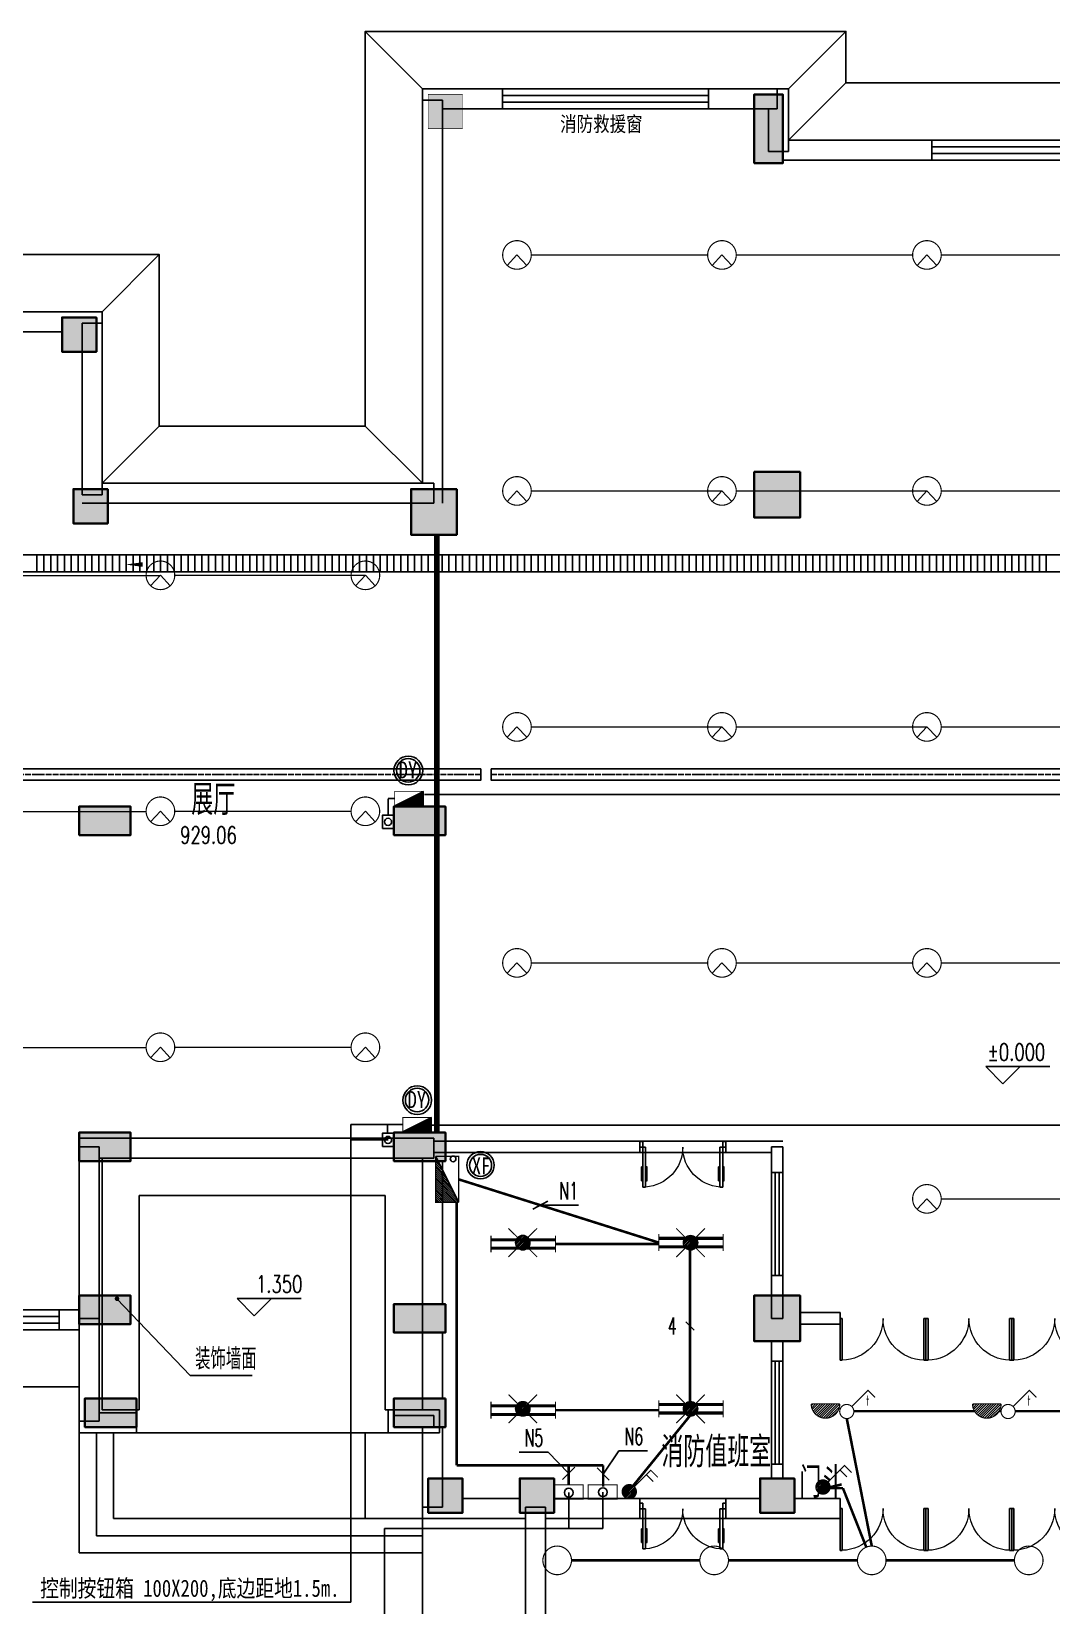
# Model space of a CAD drawing. Extents: x 815029915 to 815825525, y 579155098 to 579748855.
# Drawn here: x 815325190 to 815343018, y 579567763 to 579595284 of the extents above; entities that cross this region are included whole.
import ezdxf

# ---------------------------------------------------------------- set-up
doc = ezdxf.new("R2010")
doc.units = 0
doc.header["$LTSCALE"] = 100
doc.header["$MEASUREMENT"] = 0
for name, pattern in [('DASH', [0.35, 0.25, -0.1]), ('DASHDOT', [1, 0.5, -0.25, 0, -0.25]), ('DOTE', [2.42, 2, -0.2, 0.02, -0.2]), ('HIDDEN', [0.375, 0.25, -0.125])]:
    doc.linetypes.add(name, pattern=pattern)
for name, color, linetype in [('COLUMN', 9, 'Continuous'), ('DIM_ELEV', 3, 'Continuous'), ('DIM_LEAD', 3, 'Continuous'), ('DIM_SYMB', 3, 'Continuous'), ('DOOR_FIRE', 4, 'Continuous'), ('E-CAPL-1', 7, 'Continuous'), ('E-TEXT-PLAN', 7, 'Continuous'), ('E-TEXT-PLAN-DER', 7, 'Continuous'), ('GROUND', 2, 'Continuous'), ('PUB_TEXT', 7, 'Continuous'), ('QD', 3, 'Continuous'), ('SPACE', 7, 'Continuous'), ('STAIR', 2, 'Continuous'), ('SURFACE', 6, 'Continuous'), ('WALL', 9, 'Continuous'), ('WINDOW', 4, 'Continuous'), ('zm', 1, 'Continuous'), ('电-弱电平面-线缆', 3, 'Continuous'), ('电-强电平面-标注', 3, 'Continuous'), ('电-强电平面-线缆', 3, 'Continuous'), ('电-桥架', 4, 'Continuous'), ('电动挡烟垂壁', 4, 'Continuous'), ('设备-照明', 3, 'Continuous'), ('设备-箱柜', 3, 'Continuous')]:
    doc.layers.add(name, color=color, linetype=linetype)
doc.layers.add('柱填充', color=9, linetype='Continuous', lineweight=18)
doc.layers.add('砼柱', color=2, linetype='Continuous', lineweight=35)
doc.styles.add('-宋体', font='', dxfattribs={"width": 0.8})
doc.styles.add('-黑体', font='', dxfattribs={"width": 0.8})
doc.styles.add('_TCH_DIM', font='SIMPLEX', dxfattribs={"bigfont": 'GBCBIG'})
doc.styles.add('_TCH_SPACE', font='SIMPLEX', dxfattribs={"height": 5, "bigfont": 'GBCBIG'})
doc.styles.add('ELEC-DIM', font='simplex.shx', dxfattribs={"width": 0.6, "bigfont": 'HZTXT.shx'})
doc.styles.add('IDQSTYLE', font='txt.shx', dxfattribs={"width": 0.7, "bigfont": 'hztxt.shx'})
doc.styles.get("Standard").update_dxf_attribs({"font": 'gbenor.shx', "bigfont": 'gbcbig.shx'})
doc.styles.add('宋体-TK', font='', dxfattribs={"width": 0.8})
doc.styles.get('-宋体').set_extended_font_data('SimSun')
doc.styles.get('-黑体').set_extended_font_data('SimHei')
doc.styles.get('宋体-TK').set_extended_font_data('SimSun')

# ---------------------------------------------------------------- blocks, each defined once
blk = doc.blocks.new('HC000088')
at = {"color": 0}
for q in [(-1.72, -1.82), (1.72, -1.82)]:
    blk.add_line((0, 0), q, dxfattribs=at)
at = {"color": 0, "linetype": 'Continuous', "const_width": 0.2}
blk.add_lwpolyline([(2.5, 0, 0.198912), (1.77, 1.77, 0.198912), (0, 2.5, 0.198912), (-1.77, 1.77, 0.198912), (-2.5, 0, 0.198912), (-1.77, -1.77, 0.198912), (0, -2.5, 0.198912), (1.77, -1.77, 0.198912)], format="xyb", close=True, dxfattribs=at)
at = {"layer": 'E-TEXT-PLAN-DER', "color": 0, "style": 'IDQSTYLE', "width": 0.7}
blk.add_attdef('PSFHATT', (4.5, -2.5), '', height=2.5, dxfattribs=at)
blk = doc.blocks.new('*X48')
at = {"color": 0, "linetype": 'Continuous'}
for p, q in [((235.99, 320), (239.72, 323.73)), ((236.42, 320), (240.57, 324.15)), ((236.84, 320), (241.42, 324.58)), ((237.27, 320), (242.27, 325)), ((237.69, 320), (242.27, 324.57)), ((238.12, 320), (242.27, 324.15)), ((238.54, 320), (242.27, 323.72)), ((232.6, 320), (232.94, 320.33)), ((233.02, 320), (233.78, 320.76)), ((233.45, 320), (234.63, 321.18)), ((233.87, 320), (235.48, 321.61)), ((234.3, 320), (236.33, 322.03)), ((234.72, 320), (237.18, 322.46)), ((235.15, 320), (238.03, 322.88)), ((235.57, 320), (238.88, 323.3)), ((238.96, 320), (242.27, 323.3)), ((239.39, 320), (242.27, 322.88)), ((239.81, 320), (242.27, 322.45)), ((240.24, 320), (242.27, 322.03)), ((240.66, 320), (242.27, 321.6)), ((241.09, 320), (242.27, 321.18)), ((241.51, 320), (242.27, 320.75)), ((241.93, 320), (242.27, 320.33))]:
    blk.add_line(p, q, dxfattribs=at)
blk = doc.blocks.new('HC000431')
at = {"color": 0, "linetype": 'Continuous'}
blk.add_line((5, 2.5), (-5, -2.5), dxfattribs=at)
at = {"color": 0, "linetype": 'Continuous', "const_width": 0.3}
for points in [[(5, 2.5), (-5, 2.5), (-5, -2.5)], [(-5, -2.5), (5, -2.5), (5, 2.5)]]:
    blk.add_lwpolyline(points, dxfattribs=at)
at = {"color": 0, "linetype": 'Continuous'}
blk.add_blockref('*X48', (-237.27, -322.5), dxfattribs=at)
at = {"color": 0, "style": 'IDQSTYLE', "width": 0.7}
blk.add_attdef('PSFHATT', (7, -2.5), '', height=2.5, dxfattribs=at)
blk = doc.blocks.new('HC000067')
at = {"color": 0, "linetype": 'Continuous'}
for points, const_width in [([(6.25, 0.83), (-6.25, 0.83)], 0.6), ([(-6.25, 1.65), (-6.25, -1.65)], 0.2), ([(6.25, 1.65), (6.25, -1.65)], 0.2), ([(6.25, -0.83), (-6.25, -0.83)], 0.6)]:
    blk.add_lwpolyline(points, dxfattribs=dict(at, const_width=const_width))
at = {"layer": 'E-TEXT-PLAN-DER', "color": 0, "style": 'IDQSTYLE', "width": 0.7}
blk.add_attdef('PSFHATT', (8.25, -1.65), '', height=2.5, dxfattribs=at)
blk = doc.blocks.new('*X30')
at = {"color": 0, "linetype": 'Continuous'}
for p, q in [((279.61, 223.04), (280.95, 224.38)), ((279.62, 223.34), (280.65, 224.37)), ((279.65, 222.8), (281.19, 224.34)), ((279.73, 222.59), (281.39, 224.26)), ((279.79, 223.79), (280.2, 224.2)), ((279.83, 222.42), (281.57, 224.16)), ((279.96, 222.26), (281.73, 224.03)), ((280.11, 222.13), (281.86, 223.88)), ((280.29, 222.02), (281.97, 223.7)), ((280.49, 221.94), (282.05, 223.5)), ((280.72, 221.89), (282.1, 223.27)), ((281.01, 221.89), (282.1, 222.98)), ((281.41, 222.01), (281.98, 222.58))]:
    blk.add_line(p, q, dxfattribs=at)
blk = doc.blocks.new('HC000071')
at = {"color": 0, "linetype": 'Continuous', "const_width": 0.2}
for points in [[(-2.5, 2.5), (-0.88, 0.88)], [(2.5, 2.5), (0.88, 0.88)], [(-0.88, -0.88), (-2.5, -2.5)], [(0.88, -0.88), (2.5, -2.5)]]:
    blk.add_lwpolyline(points, dxfattribs=at)
at = {"color": 0, "linetype": 'Continuous'}
for start, end in [(135, 180), (180, 225), (90, 135), (45, 90), (0, 45), (315, 0), (225, 270), (270, 315)]:
    blk.add_arc((0, 0), 1.25, start, end, dxfattribs=at)
blk.add_blockref('*X30', (-280.86, -223.13), dxfattribs=at)
at = {"color": 0, "style": 'IDQSTYLE', "width": 0.7}
blk.add_attdef('PSFHATT', (4.5, -2.5), '', height=2.5, dxfattribs=at)
blk = doc.blocks.new('*X45')
at = {"color": 0, "linetype": 'Continuous'}
for p, q in [((262, 135.85), (263.24, 137.09)), ((262.02, 135.59), (263.5, 137.07)), ((262.05, 136.18), (262.91, 137.04)), ((262.09, 135.37), (263.71, 137)), ((262.18, 135.19), (263.9, 136.91)), ((262.3, 135.02), (264.07, 136.79)), ((262.44, 134.88), (264.21, 136.64)), ((262.61, 134.77), (264.32, 136.48)), ((262.8, 134.67), (264.42, 136.29)), ((263.02, 134.61), (264.48, 136.07)), ((263.28, 134.59), (264.5, 135.8)), ((263.62, 134.65), (264.44, 135.46))]:
    blk.add_line(p, q, dxfattribs=at)
blk = doc.blocks.new('HC000107')
at = {"color": 0, "linetype": 'Continuous', "const_width": 0.2}
for points in [[(0.88, 2.13), (3.75, 5), (5, 3.75)], [(2.9, 4.28), (4.19, 3.02)]]:
    blk.add_lwpolyline(points, dxfattribs=at)
blk.add_lwpolyline([(0.88, 0.37, 0.198912), (1.25, 1.25, 0.198912), (0.88, 2.13, 0.198912), (0, 2.5, 0.198912), (-0.88, 2.13, 0.198912), (-1.25, 1.25, 0.198912), (-0.88, 0.37, 0.198912), (0, 0, 0.198912)], format="xyb", close=True, dxfattribs=at)
at = {"color": 0, "linetype": 'Continuous'}
blk.add_blockref('*X45', (-263.25, -134.59), dxfattribs=at)
at = {"layer": 'E-TEXT-PLAN-DER', "color": 0, "style": 'IDQSTYLE', "width": 0.7}
blk.add_attdef('PSFHATT', (7, 0), '', height=2.5, dxfattribs=at)
blk = doc.blocks.new('*X23')
at = {"color": 0}
for p, q in [((208.75, 123.89), (209.07, 124.22)), ((208.82, 123.54), (209.5, 124.22)), ((208.93, 123.23), (209.92, 124.22)), ((209.07, 122.95), (210.35, 124.22)), ((209.24, 122.7), (210.77, 124.22)), ((209.44, 122.47), (211.19, 124.22)), ((209.67, 122.27), (211.62, 124.22)), ((209.91, 122.09), (212.04, 124.22)), ((210.19, 121.94), (212.47, 124.22)), ((210.5, 121.83), (212.89, 124.22)), ((210.84, 121.75), (213.32, 124.22)), ((211.24, 121.72), (213.73, 124.21)), ((211.71, 121.77), (213.68, 123.73)), ((212.36, 121.99), (213.45, 123.09))]:
    blk.add_line(p, q, dxfattribs=at)
blk = doc.blocks.new('HC000090')
at = {"color": 0, "linetype": 'Continuous', "const_width": 0.2}
blk.add_lwpolyline([(-2.5, 0, 0.198912), (-1.77, -1.77, 0.198912), (0, -2.5, 0.198912), (1.77, -1.77, 0.198912), (2.5, 0, 0.198912)], format="xyb", dxfattribs=at)
at = {"color": 0, "const_width": 0.2}
blk.add_lwpolyline([(-2.5, 0), (2.5, 0)], dxfattribs=at)
at = {"color": 0}
blk.add_blockref('*X23', (-211.23, -124.22), dxfattribs=at)
at = {"layer": 'E-TEXT-PLAN-DER', "color": 0, "style": 'IDQSTYLE', "width": 0.7}
blk.add_attdef('PSFHATT', (4.5, -2.5), '', height=2.5, dxfattribs=at)
blk = doc.blocks.new('HC000117')
at = {"color": 0, "linetype": 'Continuous', "const_width": 0.2}
blk.add_lwpolyline([(0.88, 2.13), (3.75, 5), (5, 3.75)], dxfattribs=at)
blk.add_lwpolyline([(0.88, 0.37, 0.198912), (1.25, 1.25, 0.198912), (0.88, 2.13, 0.198912), (0, 2.5, 0.198912), (-0.88, 2.13, 0.198912), (-1.25, 1.25, 0.198912), (-0.88, 0.37, 0.198912), (0, 0, 0.198912)], format="xyb", close=True, dxfattribs=at)
at = {"color": 0, "style": 'IDQSTYLE', "width": 0.7}
blk.add_attdef('T', (3.4, 2.26), '', height=1.85, dxfattribs=at)
at = {"layer": 'E-TEXT-PLAN-DER', "color": 0, "style": 'IDQSTYLE', "width": 0.7}
blk.add_attdef('PSFHATT', (7, 0), '', height=1.85, dxfattribs=at)
blk = doc.blocks.new('HC000056')
at = {"color": 0, "linetype": 'Continuous', "const_width": 0.2}
blk.add_lwpolyline([(1.77, -1.77, 0.198912), (2.5, 0, 0.198912), (1.77, 1.77, 0.198912), (0, 2.5, 0.198912), (-1.77, 1.77, 0.198912), (-2.5, 0, 0.198912), (-1.77, -1.77, 0.198912), (0, -2.5, 0.198912)], format="xyb", close=True, dxfattribs=at)
at = {"layer": 'E-TEXT-PLAN-DER', "color": 0, "style": 'IDQSTYLE', "width": 0.7}
blk.add_attdef('PSFHATT', (4.5, -2.5), '', height=2.5, dxfattribs=at)
blk = doc.blocks.new('$DorLib2D$00000011')
at = {"lineweight": 13}
for p, q in [((-0.483, 0.396), (-0.483, 0.235)), ((-0.417, 0.396), (-0.417, 0.235)), ((0.417, 0.396), (0.417, 0.235)), ((0.483, 0.396), (0.483, 0.235))]:
    blk.add_line(p, q, dxfattribs=at)
for p, q in [((-0.483, 0.396), (-0.467, 0.396)), ((-0.467, 0.471), (-0.467, -0.062)), ((-0.467, 0.471), (-0.433, 0.471)), ((-0.433, 0.471), (-0.433, 0.004)), ((-0.417, 0.396), (-0.433, 0.396)), ((0.417, 0.396), (0.433, 0.396)), ((0.433, 0.471), (0.433, 0.004)), ((0.467, 0.471), (0.433, 0.471)), ((0.467, 0.471), (0.467, -0.062)), ((0.483, 0.396), (0.467, 0.396)), ((-0.483, 0.235), (-0.467, 0.235)), ((-0.417, 0.235), (-0.433, 0.235)), ((0.417, 0.235), (0.433, 0.235)), ((0.483, 0.235), (0.467, 0.235)), ((-0.5, 0.004), (-0.433, 0.004)), ((-0.5, 0.004), (-0.5, -0.062)), ((0.5, 0.004), (0.433, 0.004)), ((0.5, 0.004), (0.5, -0.062)), ((-0.5, -0.062), (-0.467, -0.062)), ((0.5, -0.062), (0.467, -0.062))]:
    blk.add_line(p, q)
for centre, start, end in [((-0.467, 0.004), 0, 85.904), ((0.467, 0.004), 94.096, 180)]:
    blk.add_arc(centre, 0.467, start, end, dxfattribs=at)
blk = doc.blocks.new('$DorLib2D$00000002')
for p, q in [((-0.5, 0), (-0.5, 0.4875)), ((-0.475, 0.4875), (-0.5, 0.4875)), ((-0.475, 0), (-0.475, 0.4875)), ((0.475, 0), (0.475, 0.4875)), ((0.475, 0.4875), (0.5, 0.4875)), ((0.5, 0), (0.5, 0.4875)), ((-0.5, 0), (-0.475, 0)), ((0.5, 0), (0.475, 0))]:
    blk.add_line(p, q)
at = {"lineweight": 13}
for centre, start, end in [((-0.4875, 0), 0, 88.53072), ((0.4875, 0), 91.46928, 180)]:
    blk.add_arc(centre, 0.4875, start, end, dxfattribs=at)
blk = doc.blocks.new('$TCHSYS$WIN2D')
for p, q in [((-0.5, 0.5), (0.5, 0.5)), ((-0.5, 0.5), (-0.5, -0.5)), ((0.5, 0.5), (0.5, -0.5)), ((0.5, 0.1667), (-0.5, 0.1667)), ((0.5, -0.1667), (-0.5, -0.1667)), ((-0.5, -0.5), (0.5, -0.5))]:
    blk.add_line(p, q)

msp = doc.modelspace()

# ---------------------------------------------------------------- hatches: boundary and pattern name
at = {"layer": 'DIM_LEAD'}
msp.add_hatch(color=256, dxfattribs=at).paths.add_polyline_path([(815326724.6, 579573126.8, 1), (815326644.6, 579573126.8, 1)], flags=17)
at = {"layer": 'zm'}
msp.add_hatch(color=1, dxfattribs=at).paths.add_polyline_path([(815332723.5, 579594183.7), (815332123.5, 579594183.7), (815332123.5, 579593583.7), (815332723.5, 579593583.7)])
at = {"layer": '柱填充', "lineweight": 18}
for points in [[(815338323.5, 579594183.7), (815337823.5, 579594183.7), (815337823.5, 579592983.7), (815338323.5, 579592983.7)], [(815326323.5, 579590283.7), (815325723.5, 579590283.7), (815325723.5, 579589683.7), (815326323.5, 579589683.7)], [(815338623.5, 579587583.7), (815337823.5, 579587583.7), (815337823.5, 579586783.7), (815338623.5, 579586783.7)], [(815326523.5, 579587283.7), (815325923.5, 579587283.7), (815325923.5, 579586683.7), (815326523.5, 579586683.7)], [(815332623.5, 579587283.7), (815331823.5, 579587283.7), (815331823.5, 579586483.7), (815332623.5, 579586483.7)], [(815326923.5, 579581733.7), (815326023.5, 579581733.7), (815326023.5, 579581233.7), (815326923.5, 579581233.7)], [(815332423.5, 579581733.7), (815331523.5, 579581733.7), (815331523.5, 579581233.7), (815332423.5, 579581233.7)], [(815326923.5, 579576033.7), (815326023.5, 579576033.7), (815326023.5, 579575533.7), (815326923.5, 579575533.7)], [(815332423.5, 579576033.7), (815331523.5, 579576033.7), (815331523.5, 579575533.7), (815332423.5, 579575533.7)], [(815326923.5, 579573183.7), (815326023.5, 579573183.7), (815326023.5, 579572683.7), (815326923.5, 579572683.7)], [(815332423.5, 579573033.7), (815331523.5, 579573033.7), (815331523.5, 579572533.7), (815332423.5, 579572533.7)], [(815338623.5, 579573183.7), (815337823.5, 579573183.7), (815337823.5, 579572383.7), (815338623.5, 579572383.7)], [(815327023.5, 579571383.7), (815326123.5, 579571383.7), (815326123.5, 579570883.7), (815327023.5, 579570883.7)], [(815332423.5, 579571383.7), (815331523.5, 579571383.7), (815331523.5, 579570883.7), (815332423.5, 579570883.7)], [(815332723.5, 579569983.7), (815332123.5, 579569983.7), (815332123.5, 579569383.7), (815332723.5, 579569383.7)], [(815334323.5, 579569983.7), (815333723.5, 579569983.7), (815333723.5, 579569383.7), (815334323.5, 579569383.7)], [(815338523.5, 579569983.7), (815337923.5, 579569983.7), (815337923.5, 579569383.7), (815338523.5, 579569383.7)]]:
    msp.add_hatch(color=250, dxfattribs=at).paths.add_polyline_path(points)

# ---------------------------------------------------------------- linework, layer by layer
for p, q in [((815338423.5, 579594283.7), (815332023.5, 579594278.7)), ((815332023.5, 579594278.7), (815332023.5, 579587383.7)), ((815338423.5, 579593383.7), (815338423.5, 579594283.7)), ((815353723.5, 579593383.7), (815338423.5, 579593383.7)), ((815326423.5, 579590383.7), (815308023.5, 579590383.7)), ((815326423.5, 579587383.7), (815326423.5, 579590383.7)), ((815332023.5, 579587383.7), (815326423.5, 579587383.7)), ((815351603.6, 579586133.7), (815296373.5, 579586133.7)), ((815296373.5, 579585833.7), (815351903.6, 579585833.7)), ((815326423.5, 579571183.7), (815326423.5, 579575583.7)), ((815326423.5, 579575583.7), (815332023.5, 579575583.7)), ((815332023.5, 579575583.7), (815332023.5, 579571183.7)), ((815331373.5, 579574933.7), (815327073.5, 579574933.7)), ((815327073.5, 579574933.7), (815327073.5, 579571633.7)), ((815331373.5, 579571633.7), (815331373.5, 579574933.7)), ((815308023.5, 579572583.7), (815326023.5, 579572583.7)), ((815326023.5, 579572583.7), (815326023.5, 579570783.7)), ((815327073.5, 579571633.7), (815327073.5, 579571183.7)), ((815331373.5, 579571183.7), (815331373.5, 579571633.7)), ((815327073.5, 579571183.7), (815326423.5, 579571183.7)), ((815332023.5, 579571183.7), (815331373.5, 579571183.7)), ((815326023.5, 579570783.7), (815332023.5, 579570783.7)), ((815332023.5, 579570783.7), (815332023.5, 579565783.7)), ((815332023.5, 579569283.7), (815332023.5, 579565783.7))]:
    msp.add_line(p, q)
at = {"color": 252, "linetype": 'Continuous'}
for p, q in [((815325285.8, 579586133.7), (815325285.8, 579585833.7)), ((815325405.8, 579586133.7), (815325405.8, 579585833.7)), ((815325525.8, 579586133.7), (815325525.8, 579585833.7)), ((815325645.8, 579586133.7), (815325645.8, 579585833.7)), ((815325765.8, 579586133.7), (815325765.8, 579585833.7)), ((815325885.8, 579586133.7), (815325885.8, 579585833.7)), ((815326005.8, 579586133.7), (815326005.8, 579585833.7)), ((815326125.8, 579586133.7), (815326125.8, 579585833.7)), ((815326245.8, 579586133.7), (815326245.8, 579585833.7)), ((815326365.8, 579586133.7), (815326365.8, 579585833.7)), ((815326485.8, 579586133.7), (815326485.8, 579585833.7)), ((815326605.8, 579586133.7), (815326605.8, 579585833.7)), ((815326725.8, 579586133.7), (815326725.8, 579585833.7)), ((815326845.8, 579586133.7), (815326845.8, 579585833.7)), ((815326965.8, 579586133.7), (815326965.8, 579585833.7)), ((815327085.8, 579586133.7), (815327085.8, 579585833.7)), ((815327205.8, 579586133.7), (815327205.8, 579585833.7)), ((815327325.8, 579586133.7), (815327325.8, 579585833.7)), ((815327445.8, 579586133.7), (815327445.8, 579585833.7)), ((815327565.8, 579586133.7), (815327565.8, 579585833.7)), ((815327685.8, 579586133.7), (815327685.8, 579585833.7)), ((815327805.8, 579586133.7), (815327805.8, 579585833.7)), ((815327925.8, 579586133.7), (815327925.8, 579585833.7)), ((815328045.8, 579586133.7), (815328045.8, 579585833.7)), ((815328165.8, 579586133.7), (815328165.8, 579585833.7)), ((815328285.8, 579586133.7), (815328285.8, 579585833.7)), ((815328405.8, 579586133.7), (815328405.8, 579585833.7)), ((815328525.8, 579586133.7), (815328525.8, 579585833.7)), ((815328645.8, 579586133.7), (815328645.8, 579585833.7)), ((815328765.8, 579586133.7), (815328765.8, 579585833.7)), ((815328885.8, 579586133.7), (815328885.8, 579585833.7)), ((815329005.8, 579586133.7), (815329005.8, 579585833.7)), ((815329125.8, 579586133.7), (815329125.8, 579585833.7)), ((815329245.8, 579586133.7), (815329245.8, 579585833.7)), ((815329365.8, 579586133.7), (815329365.8, 579585833.7)), ((815329485.8, 579586133.7), (815329485.8, 579585833.7)), ((815329605.8, 579586133.7), (815329605.8, 579585833.7)), ((815329725.8, 579586133.7), (815329725.8, 579585833.7)), ((815329845.8, 579586133.7), (815329845.8, 579585833.7)), ((815329965.8, 579586133.7), (815329965.8, 579585833.7)), ((815330085.8, 579586133.7), (815330085.8, 579585833.7)), ((815330205.8, 579586133.7), (815330205.8, 579585833.7)), ((815330325.8, 579586133.7), (815330325.8, 579585833.7)), ((815330445.8, 579586133.7), (815330445.8, 579585833.7)), ((815330565.8, 579586133.7), (815330565.8, 579585833.7)), ((815330685.8, 579586133.7), (815330685.8, 579585833.7)), ((815330805.8, 579586133.7), (815330805.8, 579585833.7)), ((815330925.8, 579586133.7), (815330925.8, 579585833.7)), ((815331045.8, 579586133.7), (815331045.8, 579585833.7)), ((815331165.8, 579586133.7), (815331165.8, 579585833.7)), ((815331285.8, 579586133.7), (815331285.8, 579585833.7)), ((815331405.8, 579586133.7), (815331405.8, 579585833.7)), ((815331525.8, 579586133.7), (815331525.8, 579585833.7)), ((815331645.8, 579586133.7), (815331645.8, 579585833.7)), ((815331765.8, 579586133.7), (815331765.8, 579585833.7)), ((815331885.8, 579586133.7), (815331885.8, 579585833.7)), ((815332005.8, 579586133.7), (815332005.8, 579585833.7)), ((815332125.8, 579586133.7), (815332125.8, 579585833.7)), ((815332245.8, 579586133.7), (815332245.8, 579585833.7)), ((815332365.8, 579586133.7), (815332365.8, 579585833.7)), ((815332485.8, 579586133.7), (815332485.8, 579585833.7)), ((815332605.8, 579586133.7), (815332605.8, 579585833.7)), ((815332725.8, 579586133.7), (815332725.8, 579585833.7)), ((815332845.8, 579586133.7), (815332845.8, 579585833.7)), ((815332965.8, 579586133.7), (815332965.8, 579585833.7)), ((815333085.8, 579586133.7), (815333085.8, 579585833.7)), ((815333205.8, 579586133.7), (815333205.8, 579585833.7)), ((815333325.8, 579586133.7), (815333325.8, 579585833.7)), ((815333445.8, 579586133.7), (815333445.8, 579585833.7)), ((815333565.8, 579586133.7), (815333565.8, 579585833.7)), ((815333685.8, 579586133.7), (815333685.8, 579585833.7)), ((815333805.8, 579586133.7), (815333805.8, 579585833.7)), ((815333925.8, 579586133.7), (815333925.8, 579585833.7)), ((815334045.8, 579586133.7), (815334045.8, 579585833.7)), ((815334165.8, 579586133.7), (815334165.8, 579585833.7)), ((815334285.8, 579586133.7), (815334285.8, 579585833.7)), ((815334405.8, 579586133.7), (815334405.8, 579585833.7)), ((815334525.8, 579586133.7), (815334525.8, 579585833.7)), ((815334645.8, 579586133.7), (815334645.8, 579585833.7)), ((815334765.8, 579586133.7), (815334765.8, 579585833.7)), ((815334885.8, 579586133.7), (815334885.8, 579585833.7)), ((815335005.8, 579586133.7), (815335005.8, 579585833.7)), ((815335125.8, 579586133.7), (815335125.8, 579585833.7)), ((815335245.8, 579586133.7), (815335245.8, 579585833.7)), ((815335365.8, 579586133.7), (815335365.8, 579585833.7)), ((815335485.8, 579586133.7), (815335485.8, 579585833.7)), ((815335605.8, 579586133.7), (815335605.8, 579585833.7)), ((815335725.8, 579586133.7), (815335725.8, 579585833.7)), ((815335845.8, 579586133.7), (815335845.8, 579585833.7)), ((815335965.8, 579586133.7), (815335965.8, 579585833.7)), ((815336085.8, 579586133.7), (815336085.8, 579585833.7)), ((815336205.8, 579586133.7), (815336205.8, 579585833.7)), ((815336325.8, 579586133.7), (815336325.8, 579585833.7)), ((815336445.8, 579586133.7), (815336445.8, 579585833.7)), ((815336565.8, 579586133.7), (815336565.8, 579585833.7)), ((815336685.8, 579586133.7), (815336685.8, 579585833.7)), ((815336805.8, 579586133.7), (815336805.8, 579585833.7)), ((815336925.8, 579586133.7), (815336925.8, 579585833.7)), ((815337045.8, 579586133.7), (815337045.8, 579585833.7)), ((815337165.8, 579586133.7), (815337165.8, 579585833.7)), ((815337285.8, 579586133.7), (815337285.8, 579585833.7)), ((815337405.8, 579586133.7), (815337405.8, 579585833.7)), ((815337525.8, 579586133.7), (815337525.8, 579585833.7)), ((815337645.8, 579586133.7), (815337645.8, 579585833.7)), ((815337765.8, 579586133.7), (815337765.8, 579585833.7)), ((815337885.8, 579586133.7), (815337885.8, 579585833.7)), ((815338005.8, 579586133.7), (815338005.8, 579585833.7)), ((815338125.8, 579586133.7), (815338125.8, 579585833.7)), ((815338245.8, 579586133.7), (815338245.8, 579585833.7)), ((815338365.8, 579586133.7), (815338365.8, 579585833.7)), ((815338485.8, 579586133.7), (815338485.8, 579585833.7)), ((815338605.8, 579586133.7), (815338605.8, 579585833.7)), ((815338725.8, 579586133.7), (815338725.8, 579585833.7)), ((815338845.8, 579586133.7), (815338845.8, 579585833.7)), ((815338965.8, 579586133.7), (815338965.8, 579585833.7)), ((815339085.8, 579586133.7), (815339085.8, 579585833.7)), ((815339205.8, 579586133.7), (815339205.8, 579585833.7)), ((815339325.8, 579586133.7), (815339325.8, 579585833.7)), ((815339445.8, 579586133.7), (815339445.8, 579585833.7)), ((815339565.8, 579586133.7), (815339565.8, 579585833.7)), ((815339685.8, 579586133.7), (815339685.8, 579585833.7)), ((815339805.8, 579586133.7), (815339805.8, 579585833.7)), ((815339925.8, 579586133.7), (815339925.8, 579585833.7)), ((815340045.8, 579586133.7), (815340045.8, 579585833.7)), ((815340165.8, 579586133.7), (815340165.8, 579585833.7)), ((815340285.8, 579586133.7), (815340285.8, 579585833.7)), ((815340405.8, 579586133.7), (815340405.8, 579585833.7)), ((815340525.8, 579586133.7), (815340525.8, 579585833.7)), ((815340645.8, 579586133.7), (815340645.8, 579585833.7)), ((815340765.8, 579586133.7), (815340765.8, 579585833.7)), ((815340885.8, 579586133.7), (815340885.8, 579585833.7)), ((815341005.8, 579586133.7), (815341005.8, 579585833.7)), ((815341125.8, 579586133.7), (815341125.8, 579585833.7)), ((815341245.8, 579586133.7), (815341245.8, 579585833.7)), ((815341365.8, 579586133.7), (815341365.8, 579585833.7)), ((815341485.8, 579586133.7), (815341485.8, 579585833.7)), ((815341605.8, 579586133.7), (815341605.8, 579585833.7)), ((815341725.8, 579586133.7), (815341725.8, 579585833.7)), ((815341845.8, 579586133.7), (815341845.8, 579585833.7)), ((815341965.8, 579586133.7), (815341965.8, 579585833.7)), ((815342085.8, 579586133.7), (815342085.8, 579585833.7)), ((815342205.8, 579586133.7), (815342205.8, 579585833.7)), ((815342325.8, 579586133.7), (815342325.8, 579585833.7)), ((815342445.8, 579586133.7), (815342445.8, 579585833.7)), ((815342565.8, 579586133.7), (815342565.8, 579585833.7)), ((815342685.8, 579586133.7), (815342685.8, 579585833.7)), ((815342805.8, 579586133.7), (815342805.8, 579585833.7)), ((815342925.8, 579586133.7), (815342925.8, 579585833.7))]:
    msp.add_line(p, q, dxfattribs=at)
msp.add_circle((815332558.3, 579575571.8), 50)
at = {"layer": 'COLUMN'}
for points in [[(815337823.5, 579592983.7), (815338323.5, 579592983.7), (815338323.5, 579594183.7), (815337823.5, 579594183.7)], [(815325723.5, 579589683.7), (815326323.5, 579589683.7), (815326323.5, 579590283.7), (815325723.5, 579590283.7)], [(815337823.5, 579586783.7), (815338623.5, 579586783.7), (815338623.5, 579587583.7), (815337823.5, 579587583.7)], [(815325923.5, 579586683.7), (815326523.5, 579586683.7), (815326523.5, 579587283.7), (815325923.5, 579587283.7)], [(815331823.5, 579586483.7), (815332623.5, 579586483.7), (815332623.5, 579587283.7), (815331823.5, 579587283.7)], [(815326023.5, 579581233.7), (815326923.5, 579581233.7), (815326923.5, 579581733.7), (815326023.5, 579581733.7)], [(815331523.5, 579581233.7), (815332423.5, 579581233.7), (815332423.5, 579581733.7), (815331523.5, 579581733.7)], [(815326023.5, 579575533.7), (815326923.5, 579575533.7), (815326923.5, 579576033.7), (815326023.5, 579576033.7)], [(815331523.5, 579575533.7), (815332423.5, 579575533.7), (815332423.5, 579576033.7), (815331523.5, 579576033.7)], [(815326023.5, 579572683.7), (815326923.5, 579572683.7), (815326923.5, 579573183.7), (815326023.5, 579573183.7)], [(815331523.5, 579572533.7), (815332423.5, 579572533.7), (815332423.5, 579573033.7), (815331523.5, 579573033.7)], [(815337823.5, 579572383.7), (815338623.5, 579572383.7), (815338623.5, 579573183.7), (815337823.5, 579573183.7)], [(815332123.5, 579569383.7), (815332723.5, 579569383.7), (815332723.5, 579569983.7), (815332123.5, 579569983.7)], [(815333723.5, 579569383.7), (815334323.5, 579569383.7), (815334323.5, 579569983.7), (815333723.5, 579569983.7)], [(815337923.5, 579569383.7), (815338523.5, 579569383.7), (815338523.5, 579569983.7), (815337923.5, 579569983.7)]]:
    msp.add_lwpolyline(points, close=True, dxfattribs=at)
for points in [[(815332423.5, 579571383.7), (815331523.5, 579571383.7)], [(815331523.5, 579571383.7), (815331523.5, 579571083.7)], [(815332423.5, 579570883.7), (815332423.5, 579571383.7)], [(815331523.5, 579571083.7), (815331523.5, 579570883.7)], [(815331523.5, 579570883.7), (815332373.5, 579570883.7)], [(815332373.5, 579570883.7), (815332423.5, 579570883.7)]]:
    msp.add_lwpolyline(points, dxfattribs=at)
at = {"layer": 'DIM_ELEV'}
for p, q in [((815342168.2, 579576885.6), (815341868.2, 579577185.6)), ((815341868.2, 579577185.6), (815342989.7, 579577185.6)), ((815342168.2, 579576885.6), (815342468.2, 579577185.6)), ((815329083.7, 579572829.2), (815328783.7, 579573129.2)), ((815328783.7, 579573129.2), (815329905.2, 579573129.2)), ((815329083.7, 579572829.2), (815329383.7, 579573129.2))]:
    msp.add_line(p, q, dxfattribs=at)
at = {"layer": 'DIM_LEAD'}
for p, q in [((815326684.6, 579573126.8), (815327965.5, 579571784)), ((815327965.5, 579571784), (815329045.6, 579571784))]:
    msp.add_line(p, q, dxfattribs=at)
at = {"layer": 'DIM_SYMB'}
msp.add_lwpolyline([(815349239.4, 579585963.5, 0, 0, 0), (815326831.7, 579585963.5, 0, 80, 0), (815327131.7, 579585963.5, 0, 0, 0)], format="xyseb", dxfattribs=at)
at = {"layer": 'DOOR_FIRE'}
for p, q in [((815335823.5, 579575883.7), (815337323.5, 579575883.7)), ((815335823.5, 579575683.7), (815337323.5, 579575683.7)), ((815337323.5, 579569633.7), (815335823.5, 579569633.7)), ((815337323.5, 579569283.7), (815335823.5, 579569283.7))]:
    msp.add_line(p, q, dxfattribs=at)
at = {"layer": 'E-CAPL-1', "color": 1, "linetype": 'Continuous', "const_width": 22.5}
for points in [[(815333925.4, 579591376.4), (815337007.8, 579591376.4)], [(815337507.8, 579591376.4), (815340590.2, 579591376.4)], [(815341090.2, 579591376.4), (815344172.5, 579591376.4)], [(815333925.4, 579587250.5), (815337257.8, 579587250.5)], [(815337507.8, 579587250.5), (815340840.2, 579587250.5)], [(815341090.2, 579587250.5), (815344422.5, 579587250.5)], [(815324106.3, 579585770.1), (815327438.7, 579585770.1)], [(815327693.7, 579585775.1), (815331026.1, 579585775.1)], [(815333925.4, 579583124.6), (815337257.8, 579583124.6)], [(815337507.8, 579583124.6), (815340840.2, 579583124.6)], [(815341090.2, 579583124.6), (815344422.5, 579583124.6)], [(815324106.3, 579581644.2), (815327188.7, 579581644.2)], [(815327693.7, 579581649.2), (815330776.1, 579581649.2)], [(815333925.4, 579578998.7), (815337007.8, 579578998.7)], [(815337507.8, 579578998.7), (815340590.2, 579578998.7)], [(815341090.2, 579578998.7), (815344172.5, 579578998.7)], [(815324106.3, 579577518.3), (815327188.7, 579577518.3)], [(815327693.7, 579577523.3), (815330776.1, 579577523.3)], [(815341090.2, 579574872.8), (815344172.5, 579574872.8)]]:
    msp.add_lwpolyline(points, dxfattribs=at)
at = {"layer": 'GROUND'}
for p, q in [((815332023.5, 579594283.7), (815331023.5, 579595283.7)), ((815338423.5, 579594283.7), (815339423.5, 579595283.7)), ((815338423.5, 579593383.7), (815339423.5, 579594383.7)), ((815326423.5, 579590383.7), (815327423.5, 579591383.7)), ((815326423.5, 579587383.7), (815327423.5, 579588383.7)), ((815332023.5, 579587383.7), (815331023.5, 579588383.7)), ((815326023.5, 579572583.7), (815326023.5, 579571583.7)), ((815332023.5, 579570783.7), (815331023.5, 579570783.7)), ((815332023.5, 579569283.7), (815331023.5, 579569283.7))]:
    msp.add_line(p, q, dxfattribs=at)
for points in [[(815354723.5, 579594383.7), (815339423.5, 579594383.7), (815339423.5, 579595283.7), (815331023.5, 579595283.7), (815331023.5, 579588383.7), (815327423.5, 579588383.7), (815327423.5, 579591383.7), (815307023.5, 579591383.7), (815307023.5, 579588383.7), (815295023.5, 579588383.7), (815295023.5, 579574583.7), (815307023.5, 579574583.7), (815307023.5, 579571583.7), (815326023.5, 579571583.7)], [(815353723.5, 579593383.7), (815338423.5, 579593383.7), (815338423.5, 579594283.7), (815332023.5, 579594283.7), (815332023.5, 579587383.7), (815326423.5, 579587383.7), (815326423.5, 579590383.7), (815308023.5, 579590383.7), (815308023.5, 579587383.7), (815296023.5, 579587383.7), (815296023.5, 579575583.7), (815308023.5, 579575583.7), (815308023.5, 579572583.7), (815326023.5, 579572583.7)], [(815331023.5, 579570783.7), (815331023.5, 579569283.7)], [(815332023.5, 579570783.7), (815332023.5, 579569283.7)]]:
    msp.add_lwpolyline(points, dxfattribs=at)
at = {"layer": 'STAIR'}
for p, q in [((815326023.5, 579570783.7), (815326023.5, 579568683.7)), ((815326323.5, 579570783.7), (815326323.5, 579568983.7)), ((815326623.5, 579570783.7), (815326623.5, 579569283.7)), ((815326623.5, 579569283.7), (815332023.5, 579569283.7)), ((815326323.5, 579568983.7), (815332023.5, 579568983.7)), ((815326023.5, 579568683.7), (815332023.5, 579568683.7))]:
    msp.add_line(p, q, dxfattribs=at)
at = {"layer": 'SURFACE'}
for p, q in [((815332323.5, 579571183.7), (815331423.5, 579571183.7)), ((815331423.5, 579570783.7), (815331423.5, 579571183.7)), ((815332323.5, 579570783.7), (815332323.5, 579571183.7)), ((815332323.5, 579570783.7), (815331423.5, 579570783.7))]:
    msp.add_line(p, q, dxfattribs=at)
at = {"layer": 'WALL'}
for p, q in [((815332023.5, 579594283.7), (815338223.5, 579594283.7)), ((815338223.5, 579594283.7), (815338223.5, 579593933.7)), ((815338423.5, 579594283.7), (815338423.5, 579593183.7)), ((815332023.5, 579587383.7), (815332023.5, 579594083.7)), ((815332373.5, 579587033.7), (815332373.5, 579594083.7)), ((815332373.5, 579593933.7), (815338223.5, 579593933.7)), ((815338073.5, 579593933.7), (815338073.5, 579593183.7)), ((815338423.5, 579593383.7), (815340923.5, 579593383.7)), ((815338423.5, 579593183.7), (815338073.5, 579593183.7)), ((815338323.5, 579593033.7), (815340923.5, 579593033.7)), ((815323473.5, 579590383.7), (815326423.5, 579590383.7)), ((815323473.5, 579590033.7), (815325723.5, 579590033.7)), ((815326073.5, 579590183.7), (815326073.5, 579587183.7)), ((815326423.5, 579590183.7), (815326073.5, 579590183.7)), ((815326423.5, 579590183.7), (815326423.5, 579587183.7)), ((815326423.5, 579587383.7), (815332223.5, 579587383.7)), ((815332223.5, 579587383.7), (815332223.5, 579587033.7)), ((815326423.5, 579587183.7), (815326073.5, 579587183.7)), ((815326073.5, 579587033.7), (815332223.5, 579587033.7)), ((815326023.5, 579575933.7), (815332223.5, 579575933.7)), ((815326023.5, 579572783.7), (815326023.5, 579575783.7)), ((815326023.5, 579575783.7), (815326373.5, 579575783.7)), ((815326373.5, 579572783.7), (815326373.5, 579575783.7)), ((815332223.5, 579575933.7), (815332223.5, 579575583.7)), ((815332223.5, 579575883.7), (815335823.5, 579575883.7)), ((815337323.5, 579575883.7), (815338323.5, 579575883.7)), ((815338123.5, 579575783.7), (815338123.5, 579572783.7)), ((815338323.5, 579575783.7), (815338123.5, 579575783.7)), ((815338323.5, 579575783.7), (815338323.5, 579572783.7)), ((815326373.5, 579575583.7), (815332223.5, 579575583.7)), ((815332023.5, 579575533.7), (815332023.5, 579573033.7)), ((815332223.5, 579575683.7), (815335823.5, 579575683.7)), ((815332373.5, 579575533.7), (815332373.5, 579573033.7)), ((815337323.5, 579575683.7), (815338123.5, 579575683.7)), ((815326023.5, 579572933.7), (815325673.5, 579572933.7)), ((815326023.5, 579572783.7), (815326023.5, 579570983.7)), ((815326023.5, 579572783.7), (815326373.5, 579572783.7)), ((815326373.5, 579572783.7), (815326373.5, 579570983.7)), ((815338323.5, 579572783.7), (815338123.5, 579572783.7)), ((815338623.5, 579572883.7), (815339323.5, 579572883.7)), ((815338623.5, 579572683.7), (815339323.5, 579572683.7)), ((815326023.5, 579572583.7), (815325673.5, 579572583.7)), ((815332023.5, 579572533.7), (815332023.5, 579571383.7)), ((815332373.5, 579572533.7), (815332373.5, 579571383.7)), ((815338123.5, 579572383.7), (815338123.5, 579572033.7)), ((815338323.5, 579572383.7), (815338323.5, 579572033.7)), ((815326373.5, 579571133.7), (815327023.5, 579571133.7)), ((815327023.5, 579571133.7), (815327023.5, 579570783.7)), ((815332223.5, 579571083.7), (815331523.5, 579571083.7)), ((815331523.5, 579570883.7), (815331523.5, 579571083.7)), ((815332223.5, 579570883.7), (815332223.5, 579571083.7)), ((815326373.5, 579570983.7), (815326023.5, 579570983.7)), ((815326023.5, 579570783.7), (815327023.5, 579570783.7)), ((815332223.5, 579570883.7), (815331523.5, 579570883.7)), ((815332023.5, 579570883.7), (815332023.5, 579569483.7)), ((815332373.5, 579570883.7), (815332373.5, 579569483.7)), ((815338123.5, 579570233.7), (815338123.5, 579569983.7)), ((815338323.5, 579570233.7), (815338323.5, 579569983.7)), ((815332373.5, 579569483.7), (815332023.5, 579569483.7)), ((815333723.5, 579569633.7), (815332723.5, 579569633.7)), ((815333823.5, 579569483.7), (815333823.5, 579565783.7)), ((815334173.5, 579569483.7), (815333823.5, 579569483.7)), ((815334173.5, 579569483.7), (815334173.5, 579565783.7)), ((815335823.5, 579569633.7), (815334323.5, 579569633.7)), ((815337923.5, 579569633.7), (815337323.5, 579569633.7)), ((815339323.5, 579569633.7), (815338523.5, 579569633.7)), ((815333823.5, 579569283.7), (815332023.5, 579569283.7)), ((815335823.5, 579569283.7), (815334173.5, 579569283.7)), ((815338223.5, 579569283.7), (815337323.5, 579569283.7)), ((815339323.5, 579569283.7), (815338123.5, 579569283.7))]:
    msp.add_line(p, q, dxfattribs=at)
for points in [[(815340923.5, 579593383.7), (815340923.5, 579593033.7)], [(815335823.5, 579575883.7), (815335823.5, 579575683.7)], [(815337323.5, 579575883.7), (815337323.5, 579575683.7)], [(815325673.5, 579572583.7), (815325673.5, 579572933.7)], [(815339323.5, 579572883.7), (815339323.5, 579572683.7)], [(815338323.5, 579572033.7), (815338123.5, 579572033.7)], [(815338323.5, 579570233.7), (815338123.5, 579570233.7)], [(815335823.5, 579569283.7), (815335823.5, 579569633.7)], [(815337323.5, 579569283.7), (815337323.5, 579569633.7)], [(815339323.5, 579569283.7), (815339323.5, 579569633.7)]]:
    msp.add_lwpolyline(points, dxfattribs=at)
msp.add_lwpolyline([(815326123.5, 579570883.7), (815327023.5, 579570883.7), (815327023.5, 579571383.7), (815326123.5, 579571383.7)], close=True, dxfattribs=at)
at = {"layer": 'zm', "color": 1}
for p, q in [((815332023.5, 579594083.7), (815332373.5, 579594083.7)), ((815331679.5, 579576170.7), (815330770, 579576170.7)), ((815330770, 579576170.7), (815330770, 579567818.9)), ((815331421.9, 579575903.2), (815330767.6, 579575903.2)), ((815334580.5, 579569736.5), (815334580.5, 579569115.8)), ((815335177.3, 579569743.6), (815335177.3, 579569111.2)), ((815332855.3, 579569111.2), (815331359.7, 579569111.2)), ((815331359.7, 579569111.2), (815331359.7, 579566275.5)), ((815335177.3, 579569111.2), (815332855.3, 579569111.2))]:
    msp.add_line(p, q, dxfattribs=at)
at = {"layer": 'zm', "color": 4, "ltscale": 1000}
msp.add_line((815325206.9, 579567824), (815330770, 579567824), dxfattribs=at)
at = {"layer": 'zm', "color": 1}
for points, const_width in [([(815332123.5, 579593583.7), (815332723.5, 579593583.7), (815332723.5, 579594183.7), (815332123.5, 579594183.7)], 8), ([(815332723.5, 579594183.7), (815332123.5, 579594183.7), (815332123.5, 579593583.7), (815332723.5, 579593583.7)], 8), ([(815334325.9, 579569626), (815334830.9, 579569625.8), (815334831, 579569871.8), (815334326, 579569871.9)], 20.2), ([(815334920.9, 579569626), (815335425.9, 579569625.8), (815335426, 579569871.8), (815334921, 579569871.9)], 20.2)]:
    msp.add_lwpolyline(points, close=True, dxfattribs=dict(at, const_width=const_width))
for points in [[(815331324.3, 579581347.6), (815331323.5, 579581579.4), (815331514.9, 579581580.1), (815331515.7, 579581348.2)], [(815331324.3, 579575787), (815331323.5, 579576018.9), (815331514.9, 579576019.6), (815331515.7, 579575787.7)]]:
    msp.add_lwpolyline(points, close=True, dxfattribs=at)
for centre, radius in [((815331776.5, 579582362.1), 250.7), ((815331774.3, 579582365.4), 205.4), ((815331421.9, 579581463.7), 62.7), ((815331932.1, 579576598.2), 250.7), ((815331929.9, 579576601.5), 205.4), ((815331421.9, 579575903.2), 62.7), ((815333037.2, 579575460.5, -2970), 238.4), ((815334580.5, 579569736.5), 76.9), ((815335177.3, 579569743.6), 76.9)]:
    msp.add_circle(centre, radius, dxfattribs=at)
at = {"layer": 'zm'}
msp.add_circle((815333039.4, 579575457.1, 90), 192.6, dxfattribs=at)
at = {"layer": '电-弱电平面-线缆', "color": 171, "linetype": 'DASHDOT', "const_width": 30}
for points in [[(815331423.1, 579581871), (815331537.8, 579581871)], [(815331423.1, 579581871), (815331423.1, 579581567.7)], [(815331413.7, 579576170.7), (815331679.5, 579576170.7)], [(815331413.7, 579576170.7), (815331413.7, 579576020)]]:
    msp.add_lwpolyline(points, dxfattribs=at)
at = {"layer": '电-强电平面-标注', "color": 1}
for p, q in [((815334216.2, 579574831.9), (815333950, 579574693.6)), ((815334083.1, 579574762.8), (815334318.4, 579574762.8)), ((815334318.4, 579574762.8), (815334749.9, 579574762.8)), ((815336628.2, 579572721.1), (815336769.6, 579572579.7)), ((815335182.2, 579570062.2), (815335457.8, 579570468.1)), ((815335457.8, 579570468.1), (815335957.8, 579570468.1)), ((815334219.4, 579570444.6), (815333710.8, 579570444.6)), ((815334578.5, 579570073.9), (815334219.4, 579570444.6)), ((815334472.4, 579569967.8), (815334684.6, 579570180)), ((815335288.3, 579569956.1), (815335076.2, 579570168.2))]:
    msp.add_line(p, q, dxfattribs=at)
at = {"layer": '电-强电平面-线缆', "color": 1, "linetype": 'HIDDEN', "const_width": 30}
for points in [[(815332053.4, 579581942.8), (815348067.9, 579581942.8)], [(815332183.5, 579576163), (815343925.8, 579576163)]]:
    msp.add_lwpolyline(points, dxfattribs=at)
at = {"layer": '电-强电平面-线缆', "color": 1, "linetype": 'Continuous', "const_width": 45}
for points in [[(815332654.8, 579575214.4), (815336153, 579574108.3)], [(815332620.7, 579574814.4), (815332620.7, 579570212.3)], [(815334346.5, 579574083.7), (815336153, 579574083.7)], [(815336698.9, 579571325.2), (815336698.9, 579573981.4)], [(815334346.5, 579571178.2), (815336153, 579571178.2)], [(815335707.9, 579569858.8), (815336695.4, 579571076.3)], [(815339439.4, 579571031.2), (815339876.4, 579568802.2)], [(815339562.8, 579571161.1), (815341671.7, 579571161.1)], [(815342102.4, 579571161.1), (815342135.7, 579571161.1)], [(815342382.6, 579571161.1), (815344332.6, 579571161.1)], [(815332620.7, 579570212.3), (815335182.2, 579570212.3)], [(815334578.5, 579569871.8), (815334578.5, 579570194.4)], [(815335182.2, 579570212.3), (815335182.2, 579569840.8)], [(815339147.2, 579569813.9), (815339372.2, 579569813.9)], [(815339372.2, 579569813.9), (815339780.7, 579568783.2)], [(815334628.2, 579568552.2), (815336871.6, 579568552.2)], [(815337371.8, 579568552.2), (815339626.3, 579568552.2)], [(815340126.5, 579568552.2), (815342369.9, 579568552.2)]]:
    msp.add_lwpolyline(points, dxfattribs=at)
at = {"layer": '电-桥架', "color": 5, "linetype": 'DOTE', "ltscale": 0.5}
for p, q in [((815333043.4, 579582291.5), (815296884.3, 579582291.5)), ((815333225.9, 579582291.5), (815357700.5, 579582291.5))]:
    msp.add_line(p, q, dxfattribs=at)
at = {"layer": '电-桥架', "ltscale": 0.5}
for points in [[(815296884.3, 579582391.5), (815333043.4, 579582391.5), (815333043.4, 579582191.5), (815296884.3, 579582191.5)], [(815357700.5, 579582191.5), (815333225.9, 579582191.5), (815333225.9, 579582391.5), (815357700.5, 579582391.5)]]:
    msp.add_lwpolyline(points, close=True, dxfattribs=at)
at = {"layer": '电动挡烟垂壁', "linetype": 'DASH', "const_width": 100}
msp.add_lwpolyline([(815332273.5, 579586483.7), (815332273.5, 579576033.7)], dxfattribs=at)
at = {"layer": '砼柱', "color": 3, "lineweight": 35}
for points in [[(815338323.5, 579594183.7), (815337823.5, 579594183.7), (815337823.5, 579592983.7), (815338323.5, 579592983.7)], [(815326323.5, 579590283.7), (815325723.5, 579590283.7), (815325723.5, 579589683.7), (815326323.5, 579589683.7)], [(815338623.5, 579587583.7), (815337823.5, 579587583.7), (815337823.5, 579586783.7), (815338623.5, 579586783.7)], [(815326523.5, 579587283.7), (815325923.5, 579587283.7), (815325923.5, 579586683.7), (815326523.5, 579586683.7)], [(815332623.5, 579587283.7), (815331823.5, 579587283.7), (815331823.5, 579586483.7), (815332623.5, 579586483.7)], [(815326923.5, 579581733.7), (815326023.5, 579581733.7), (815326023.5, 579581233.7), (815326923.5, 579581233.7)], [(815332423.5, 579581733.7), (815331523.5, 579581733.7), (815331523.5, 579581233.7), (815332423.5, 579581233.7)], [(815326923.5, 579576033.7), (815326023.5, 579576033.7), (815326023.5, 579575533.7), (815326923.5, 579575533.7)], [(815332423.5, 579576033.7), (815331523.5, 579576033.7), (815331523.5, 579575533.7), (815332423.5, 579575533.7)], [(815326923.5, 579573183.7), (815326023.5, 579573183.7), (815326023.5, 579572683.7), (815326923.5, 579572683.7)], [(815332423.5, 579573033.7), (815331523.5, 579573033.7), (815331523.5, 579572533.7), (815332423.5, 579572533.7)], [(815338623.5, 579573183.7), (815337823.5, 579573183.7), (815337823.5, 579572383.7), (815338623.5, 579572383.7)], [(815327023.5, 579571383.7), (815326123.5, 579571383.7), (815326123.5, 579570883.7), (815327023.5, 579570883.7)], [(815332423.5, 579571383.7), (815331523.5, 579571383.7), (815331523.5, 579570883.7), (815332423.5, 579570883.7)], [(815332723.5, 579569983.7), (815332123.5, 579569983.7), (815332123.5, 579569383.7), (815332723.5, 579569383.7)], [(815334323.5, 579569983.7), (815333723.5, 579569983.7), (815333723.5, 579569383.7), (815334323.5, 579569383.7)], [(815338523.5, 579569983.7), (815337923.5, 579569983.7), (815337923.5, 579569383.7), (815338523.5, 579569383.7)]]:
    msp.add_lwpolyline(points, close=True, dxfattribs=at)

# ---------------------------------------------------------------- block references
at = {"layer": 'DOOR_FIRE', "xscale": 1500, "yscale": -1500, "zscale": 1500}
msp.add_blockref('$DorLib2D$00000011', (815336573.5, 579575783.7), dxfattribs=at)
at = {"layer": 'DOOR_FIRE'}
for name, p, xscale, yscale, zscale, rotation in [('$TCHSYS$WIN2D', (815338223.5, 579574433.7), 1800, -200, 1800, 270.0000000000008), ('$TCHSYS$WIN2D', (815338223.5, 579571133.7), -1800, -200, 1800, 270.0000000000008), ('$DorLib2D$00000011', (815336573.5, 579569458.7), -1500, 1500, 1500, 180)]:
    msp.add_blockref(name, p, dxfattribs=dict(at, xscale=xscale, yscale=yscale, zscale=zscale, rotation=rotation))
at = {"layer": 'E-TEXT-PLAN', "color": 4, "xscale": 100, "yscale": 100, "zscale": 100}
for name, p in [('HC000088', (815333675.4, 579591376.4)), ('HC000088', (815337257.8, 579591376.4)), ('HC000088', (815340840.2, 579591376.4)), ('HC000088', (815333675.4, 579587250.5)), ('HC000088', (815337257.8, 579587250.5)), ('HC000088', (815340840.2, 579587250.5)), ('HC000088', (815327443.7, 579585775.1)), ('HC000088', (815331026.1, 579585775.1)), ('HC000088', (815333675.4, 579583124.6)), ('HC000088', (815337257.8, 579583124.6)), ('HC000088', (815340840.2, 579583124.6)), ('HC000088', (815327443.7, 579581649.2)), ('HC000088', (815331026.1, 579581649.2)), ('HC000088', (815333675.4, 579578998.7)), ('HC000088', (815337257.8, 579578998.7)), ('HC000088', (815340840.2, 579578998.7)), ('HC000088', (815327443.7, 579577523.3)), ('HC000088', (815331026.1, 579577523.3)), ('HC000088', (815340840.2, 579574872.8)), ('HC000090', (815339067.4, 579571288.2)), ('HC000090', (815341887.1, 579571288.2))]:
    msp.add_blockref(name, p, dxfattribs=at)
at = {"layer": 'E-TEXT-PLAN', "color": 4}
ref = msp.add_blockref('HC000117', (815339439.4, 579571031.2), dxfattribs=dict(at, xscale=98.81663682697852, yscale=98.81663682697852, zscale=98.81663682697852, rotation=359.9672106955048))
ref.add_attrib('T', 't', (815339775.2, 579571254.1), dxfattribs={"color": 0, "height": 182.6, "rotation": 359.96721, "width": 0.7})
ref = msp.add_blockref('HC000117', (815342259, 579571031.2), dxfattribs=dict(at, xscale=98.81663682697852, yscale=98.81663682697852, zscale=98.81663682697852, rotation=359.9672106955048))
ref.add_attrib('T', 't', (815342594.8, 579571254.1), dxfattribs={"color": 0, "height": 182.6, "rotation": 359.96721, "width": 0.7})
at = {"layer": 'E-TEXT-PLAN', "color": 142, "xscale": 100, "yscale": 100, "zscale": 100}
for p in [(815334378.2, 579568552.2), (815337121.7, 579568552.2), (815339876.4, 579568552.2), (815342619.9, 579568552.2)]:
    msp.add_blockref('HC000056', p, dxfattribs=at)
at = {"layer": 'WINDOW'}
for name, p, xscale, yscale, zscale in [('$TCHSYS$WIN2D', (815335223.5, 579594108.7), 3600, -350, 3600), ('$TCHSYS$WIN2D', (815342723.5, 579593208.7), 3600, -350, 3600), ('$DorLib2D$00000002', (815340073.5, 579572783.7), 1500, -1500, 1500), ('$DorLib2D$00000002', (815341573.5, 579572783.7), 1500, -1500, 1500), ('$DorLib2D$00000002', (815343073.5, 579572783.7), 1500, -1500, 1500)]:
    msp.add_blockref(name, p, dxfattribs=dict(at, xscale=xscale, yscale=yscale, zscale=zscale))
at = {"layer": 'WINDOW', "rotation": 180}
for name, p, xscale, yscale, zscale in [('$TCHSYS$WIN2D', (815325223.5, 579572758.7), -900, -350, 900), ('$DorLib2D$00000002', (815340073.5, 579569458.7), -1500, 1500, 1500), ('$DorLib2D$00000002', (815341573.5, 579569458.7), -1500, 1500, 1500), ('$DorLib2D$00000002', (815343073.5, 579569458.7), -1500, 1500, 1500)]:
    msp.add_blockref(name, p, dxfattribs=dict(at, xscale=xscale, yscale=yscale, zscale=zscale))
at = {"layer": '设备-照明', "xscale": 100, "yscale": 100, "zscale": 100}
for name, p in [('HC000071', (815333777.3, 579574107)), ('HC000071', (815336708.8, 579574106)), ('HC000071', (815333777.3, 579571201.5)), ('HC000071', (815336708.8, 579571200.5)), ('HC000107', (815339023.9, 579569709.7)), ('HC000107', (815335637.9, 579569628.1))]:
    msp.add_blockref(name, p, dxfattribs=at)
at = {"layer": '设备-照明', "color": 3, "xscale": 90, "yscale": 90, "zscale": 90}
for p in [(815333784, 579574083.7), (815336715.5, 579574108.3), (815333784, 579571178.2), (815336715.5, 579571202.8)]:
    msp.add_blockref('HC000067', p, dxfattribs=at)
at = {"layer": '设备-箱柜', "xscale": 50.4, "yscale": 50.4, "zscale": 50.4}
for p in [(815331789.8, 579581871), (815331931.5, 579576170.7)]:
    msp.add_blockref('HC000431', p, dxfattribs=at)
at = {"layer": '设备-箱柜', "xscale": 80, "yscale": 80, "zscale": 80, "rotation": 269.9999999999999}
msp.add_blockref('HC000431', (815332454.8, 579575214.4), dxfattribs=at)

# ---------------------------------------------------------------- texts
at = {"layer": 'DIM_ELEV', "color": 7, "style": '_TCH_DIM', "width": 0.705882}
for s, p in [('%%P0.000', (815341899.7, 579577290.6)), ('1.350', (815329115.2, 579573234.2))]:
    msp.add_text(s, height=297.5, dxfattribs=at).set_placement(p)
at = {"layer": 'DIM_LEAD', "color": 7, "style": '_TCH_DIM'}
msp.add_text('装饰墙面', height=373.33, dxfattribs=at).set_placement((815328050, 579571889))
at = {"layer": 'PUB_TEXT', "style": '宋体-TK', "width": 0.8}
msp.add_text('消防救援窗', height=264.35, dxfattribs=at).set_placement((815334429.2, 579593534.8))
at = {"layer": 'QD', "color": 3, "style": '-宋体', "width": 0.8}
msp.add_text('XF', height=300, dxfattribs=at).set_placement((815332884.9, 579575299.2, 2970))
at = {"layer": 'SPACE', "style": '_TCH_SPACE'}
for s, p in [('展厅', (815327983, 579581583.7)), ('消防值班室', (815336199.1, 579570180)), ('门斗', (815338607, 579569649))]:
    msp.add_text(s, height=533.33, dxfattribs=at).set_placement(p)
at = {"layer": 'SPACE', "style": '_TCH_SPACE', "width": 0.705882}
msp.add_text('929.06', height=297.5, dxfattribs=at).set_placement((815327788.6, 579581084.9))
at = {"layer": 'zm', "color": 4, "ltscale": 2000, "style": '-黑体', "width": 0.8}
for p in [(815331606.8, 579582222.7), (815331762.3, 579576458.8)]:
    msp.add_text('DY', height=300, dxfattribs=at).set_placement(p)
at = {"layer": 'zm', "color": 4, "ltscale": 1000, "style": '-黑体', "width": 0.8}
msp.add_text('控制按钮箱 100X200,底边距地1.5m.', height=300, dxfattribs=at).set_placement((815325341.7, 579567915))
at = {"layer": '电-强电平面-标注', "color": 1, "style": 'ELEC-DIM', "width": 0.6}
for s, p in [('N1', (815334418.4, 579574862.8)), ('4', (815336313.1, 579572500.4)), ('N5', (815333810.8, 579570544.6)), ('N6', (815335557.8, 579570568.1))]:
    msp.add_text(s, height=300, dxfattribs=at).set_placement(p)

doc.saveas('drawing.dxf')
